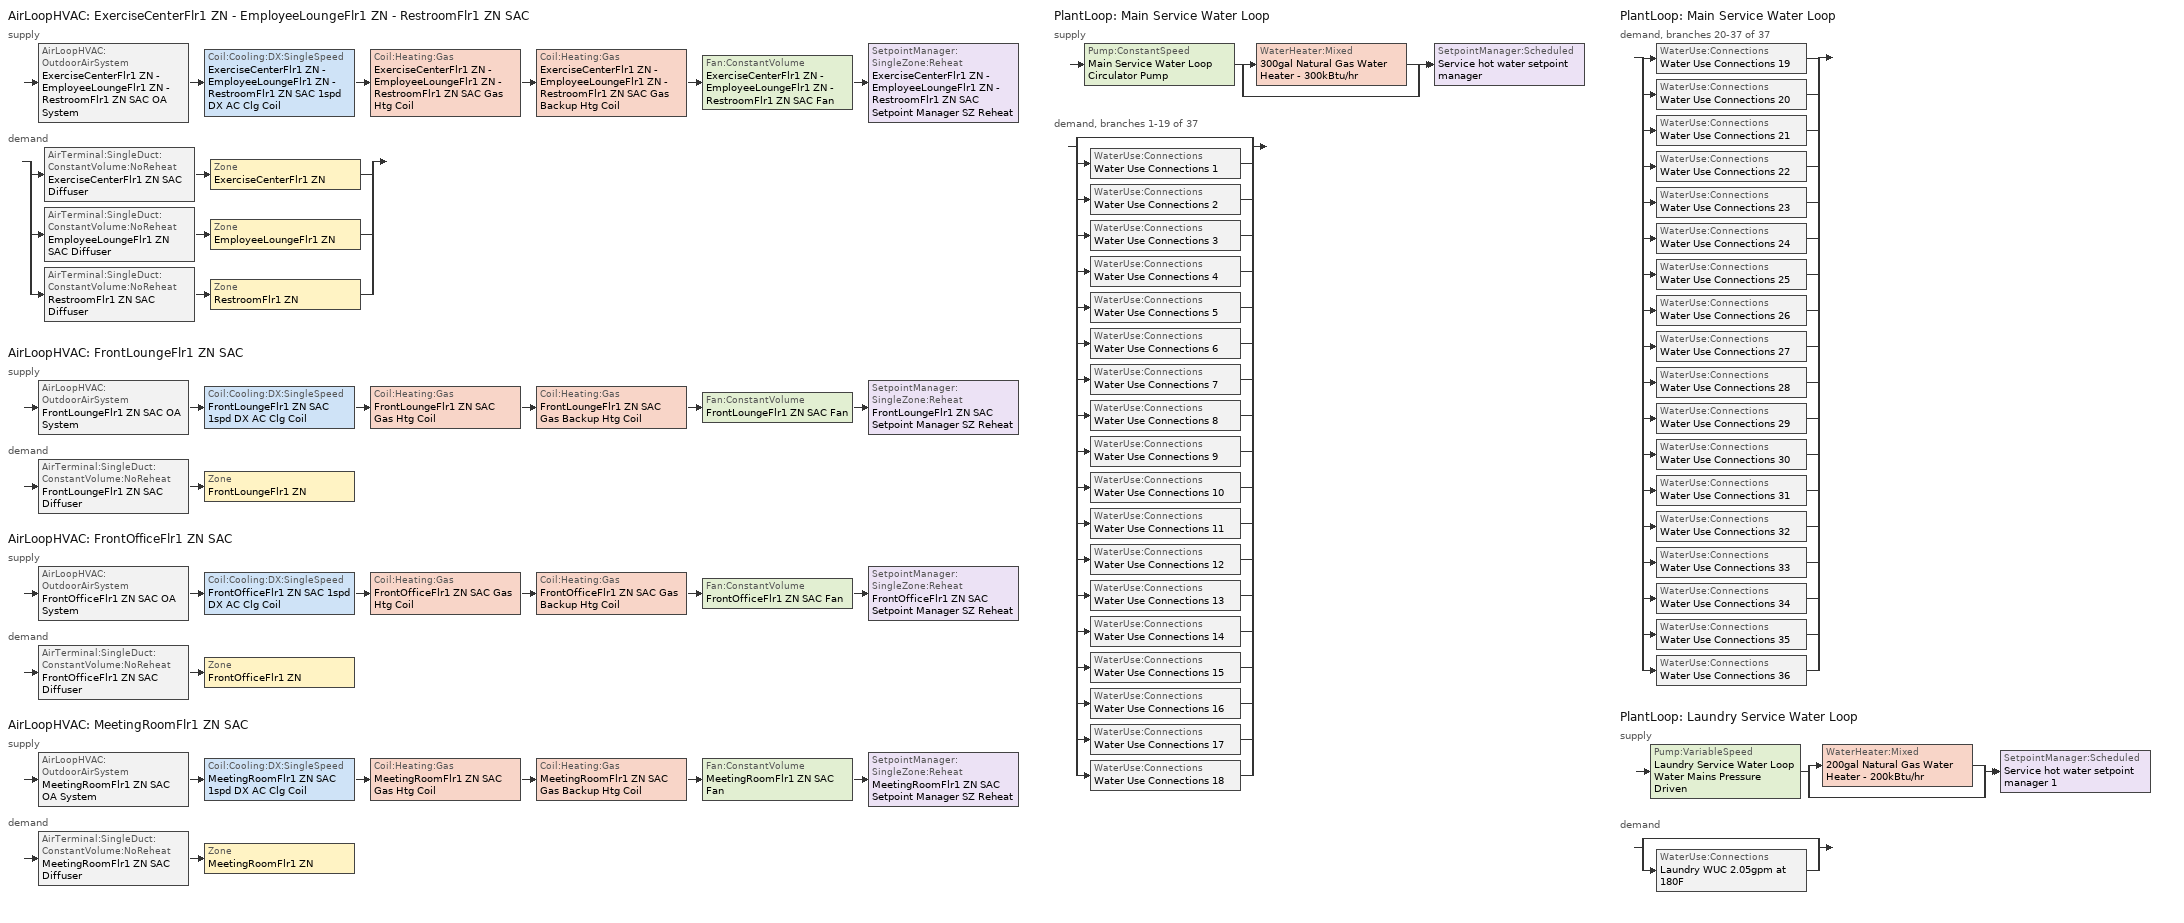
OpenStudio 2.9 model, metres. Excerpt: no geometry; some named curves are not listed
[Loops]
AirLoopHVAC 'ExerciseCenterFlr1 ZN - EmployeeLoungeFlr1 ZN - RestroomFlr1 ZN SAC'
 supply: AirLoopHVAC:OutdoorAirSystem 'ExerciseCenterFlr1 ZN - EmployeeLoungeFlr1 ZN - RestroomFlr1 ZN SAC OA System' > Coil:Cooling:DX:SingleSpeed 'ExerciseCenterFlr1 ZN - EmployeeLoungeFlr1 ZN - RestroomFlr1 ZN SAC 1spd DX AC Clg Coil' > Coil:Heating:Gas 'ExerciseCenterFlr1 ZN - EmployeeLoungeFlr1 ZN - RestroomFlr1 ZN SAC Gas Htg Coil' > Coil:Heating:Gas 'ExerciseCenterFlr1 ZN - EmployeeLoungeFlr1 ZN - RestroomFlr1 ZN SAC Gas Backup Htg Coil' > Fan:ConstantVolume 'ExerciseCenterFlr1 ZN - EmployeeLoungeFlr1 ZN - RestroomFlr1 ZN SAC Fan' > SetpointManager:SingleZone:Reheat 'ExerciseCenterFlr1 ZN - EmployeeLoungeFlr1 ZN - RestroomFlr1 ZN SAC Setpoint Manager SZ Reheat'
 demand: split
  | AirTerminal:SingleDuct:ConstantVolume:NoReheat 'ExerciseCenterFlr1 ZN SAC Diffuser' > Zone 'ExerciseCenterFlr1 ZN'
  | AirTerminal:SingleDuct:ConstantVolume:NoReheat 'EmployeeLoungeFlr1 ZN SAC Diffuser' > Zone 'EmployeeLoungeFlr1 ZN'
  | AirTerminal:SingleDuct:ConstantVolume:NoReheat 'RestroomFlr1 ZN SAC Diffuser' > Zone 'RestroomFlr1 ZN'
AirLoopHVAC 'FrontLoungeFlr1 ZN SAC'
 supply: AirLoopHVAC:OutdoorAirSystem 'FrontLoungeFlr1 ZN SAC OA System' > Coil:Cooling:DX:SingleSpeed 'FrontLoungeFlr1 ZN SAC 1spd DX AC Clg Coil' > Coil:Heating:Gas 'FrontLoungeFlr1 ZN SAC Gas Htg Coil' > Coil:Heating:Gas 'FrontLoungeFlr1 ZN SAC Gas Backup Htg Coil' > Fan:ConstantVolume 'FrontLoungeFlr1 ZN SAC Fan' > SetpointManager:SingleZone:Reheat 'FrontLoungeFlr1 ZN SAC Setpoint Manager SZ Reheat'
 demand: AirTerminal:SingleDuct:ConstantVolume:NoReheat 'FrontLoungeFlr1 ZN SAC Diffuser' > Zone 'FrontLoungeFlr1 ZN'
AirLoopHVAC 'FrontOfficeFlr1 ZN SAC'
 supply: AirLoopHVAC:OutdoorAirSystem 'FrontOfficeFlr1 ZN SAC OA System' > Coil:Cooling:DX:SingleSpeed 'FrontOfficeFlr1 ZN SAC 1spd DX AC Clg Coil' > Coil:Heating:Gas 'FrontOfficeFlr1 ZN SAC Gas Htg Coil' > Coil:Heating:Gas 'FrontOfficeFlr1 ZN SAC Gas Backup Htg Coil' > Fan:ConstantVolume 'FrontOfficeFlr1 ZN SAC Fan' > SetpointManager:SingleZone:Reheat 'FrontOfficeFlr1 ZN SAC Setpoint Manager SZ Reheat'
 demand: AirTerminal:SingleDuct:ConstantVolume:NoReheat 'FrontOfficeFlr1 ZN SAC Diffuser' > Zone 'FrontOfficeFlr1 ZN'
AirLoopHVAC 'MeetingRoomFlr1 ZN SAC'
 supply: AirLoopHVAC:OutdoorAirSystem 'MeetingRoomFlr1 ZN SAC OA System' > Coil:Cooling:DX:SingleSpeed 'MeetingRoomFlr1 ZN SAC 1spd DX AC Clg Coil' > Coil:Heating:Gas 'MeetingRoomFlr1 ZN SAC Gas Htg Coil' > Coil:Heating:Gas 'MeetingRoomFlr1 ZN SAC Gas Backup Htg Coil' > Fan:ConstantVolume 'MeetingRoomFlr1 ZN SAC Fan' > SetpointManager:SingleZone:Reheat 'MeetingRoomFlr1 ZN SAC Setpoint Manager SZ Reheat'
 demand: AirTerminal:SingleDuct:ConstantVolume:NoReheat 'MeetingRoomFlr1 ZN SAC Diffuser' > Zone 'MeetingRoomFlr1 ZN'
PlantLoop 'Main Service Water Loop'
 supply: Pump:ConstantSpeed 'Main Service Water Loop Circulator Pump' > split
  | WaterHeater:Mixed '300gal Natural Gas Water Heater - 300kBtu/hr'
  | bypass
  join > SetpointManager:Scheduled 'Service hot water setpoint manager'
 demand, branches 1-19 of 37: split
  | bypass
  | WaterUse:Connections 'Water Use Connections 1'
  | WaterUse:Connections 'Water Use Connections 2'
  | WaterUse:Connections 'Water Use Connections 3'
  | WaterUse:Connections 'Water Use Connections 4'
  | WaterUse:Connections 'Water Use Connections 5'
  | WaterUse:Connections 'Water Use Connections 6'
  | WaterUse:Connections 'Water Use Connections 7'
  | WaterUse:Connections 'Water Use Connections 8'
  | WaterUse:Connections 'Water Use Connections 9'
  | WaterUse:Connections 'Water Use Connections 10'
  | WaterUse:Connections 'Water Use Connections 11'
  | WaterUse:Connections 'Water Use Connections 12'
  | WaterUse:Connections 'Water Use Connections 13'
  | WaterUse:Connections 'Water Use Connections 14'
  | WaterUse:Connections 'Water Use Connections 15'
  | WaterUse:Connections 'Water Use Connections 16'
  | WaterUse:Connections 'Water Use Connections 17'
  | WaterUse:Connections 'Water Use Connections 18'
PlantLoop 'Main Service Water Loop'
 demand, branches 20-37 of 37: split
  | WaterUse:Connections 'Water Use Connections 19'
  | WaterUse:Connections 'Water Use Connections 20'
  | WaterUse:Connections 'Water Use Connections 21'
  | WaterUse:Connections 'Water Use Connections 22'
  | WaterUse:Connections 'Water Use Connections 23'
  | WaterUse:Connections 'Water Use Connections 24'
  | WaterUse:Connections 'Water Use Connections 25'
  | WaterUse:Connections 'Water Use Connections 26'
  | WaterUse:Connections 'Water Use Connections 27'
  | WaterUse:Connections 'Water Use Connections 28'
  | WaterUse:Connections 'Water Use Connections 29'
  | WaterUse:Connections 'Water Use Connections 30'
  | WaterUse:Connections 'Water Use Connections 31'
  | WaterUse:Connections 'Water Use Connections 32'
  | WaterUse:Connections 'Water Use Connections 33'
  | WaterUse:Connections 'Water Use Connections 34'
  | WaterUse:Connections 'Water Use Connections 35'
  | WaterUse:Connections 'Water Use Connections 36'
PlantLoop 'Laundry Service Water Loop'
 supply: Pump:VariableSpeed 'Laundry Service Water Loop Water Mains Pressure Driven' > split
  | WaterHeater:Mixed '200gal Natural Gas Water Heater - 200kBtu/hr'
  | bypass
  join > SetpointManager:Scheduled 'Service hot water setpoint manager 1'
 demand: split
  | bypass
  | WaterUse:Connections 'Laundry WUC 2.05gpm at 180F'
[Sizing:Zone] Zone Cooling Design Supply Air Temperature Input Method=SupplyAirTemperature; Zone Cooling Design Supply Air Temperature Difference {deltaC}=11.11; Zone Heating Design Supply Air Temperature Input Method=SupplyAirTemperature; Zone Heating Design Supply Air Temperature Difference {deltaC}=11.11; Zone Heating Design Supply Air Humidity Ratio {kg-H2O/kg-air}=0.008; Cooling Design Air Flow Method=DesignDay; Heating Design Air Flow Method=DesignDay; Account for Dedicated Outdoor Air System=No; Dedicated Outdoor Air System Control Strategy=NeutralSupplyAir; Dedicated Outdoor Air Low Setpoint Temperature for Design {C}=autosize; Dedicated Outdoor Air High Setpoint Temperature for Design {C}=autosize
Name | Zone Cooling Design Supply Air Temperature {C} | Zone Heating Design Supply Air Temperature {C} | Zone Cooling Design Supply Air Humidity Ratio {kg-H2O/kg-air}
CorridorFlr1 ZN; CorridorFlr2 ZN; CorridorFlr3 ZN; CorridorFlr4 ZN; GuestRoom101 ZN; GuestRoom102 ZN; GuestRoom103 ZN; GuestRoom104 ZN; GuestRoom105 ZN; GuestRoom201 ZN; GuestRoom202_205 ZN; GuestRoom206_208 ZN; GuestRoom209_212 ZN; GuestRoom213 ZN; GuestRoom214 ZN; GuestRoom215_218 ZN; GuestRoom219 ZN; GuestRoom220_223 ZN; GuestRoom224 ZN; GuestRoom301 ZN; GuestRoom302_305 ZN; GuestRoom306_308 ZN; GuestRoom309_312 ZN; GuestRoom313 ZN; GuestRoom314 ZN; GuestRoom315_318 ZN; GuestRoom319 ZN; GuestRoom320_323 ZN; GuestRoom324 ZN; GuestRoom401 ZN; GuestRoom402_405 ZN; GuestRoom406_408 ZN; GuestRoom409_412 ZN; GuestRoom413 ZN; GuestRoom414 ZN; GuestRoom415_418 ZN; GuestRoom419 ZN; GuestRoom420_423 ZN; GuestRoom424 ZN | 13.8889 | 50 | 0.008
ElevatorCoreFlr1 ZN; ElevatorCoreFlr2 ZN; ElevatorCoreFlr3 ZN; ElevatorCoreFlr4 ZN; FrontStorageFlr1 ZN; FrontStorageFlr2 ZN; FrontStorageFlr3 ZN; FrontStorageFlr4 ZN; LaundryRoomFlr1 ZN; RearStorageFlr1 ZN; RearStorageFlr2 ZN; RearStorageFlr3 ZN; RearStorageFlr4 ZN | 14 | 40 | 0.0085
EmployeeLoungeFlr1 ZN; ExerciseCenterFlr1 ZN; FrontLoungeFlr1 ZN; FrontOfficeFlr1 ZN; MeetingRoomFlr1 ZN; RestroomFlr1 ZN | 12.7778 | 50 | 0.008
FrontStairsFlr1 ZN; FrontStairsFlr2 ZN; FrontStairsFlr3 ZN; FrontStairsFlr4 ZN; MechanicalRoomFlr1 ZN; RearStairsFlr1 ZN; RearStairsFlr2 ZN; RearStairsFlr3 ZN; RearStairsFlr4 ZN | 14 | 50 | 0.0085
[Zone equipment]
CorridorFlr1 ZN: CorridorFlr1 ZN PTAC
CorridorFlr2 ZN: CorridorFlr2 ZN PTAC
CorridorFlr3 ZN: CorridorFlr3 ZN PTAC
CorridorFlr4 ZN: CorridorFlr4 ZN PTAC
EmployeeLoungeFlr1 ZN: EmployeeLoungeFlr1 ZN SAC Diffuser
ExerciseCenterFlr1 ZN: ExerciseCenterFlr1 ZN SAC Diffuser
FrontLoungeFlr1 ZN: FrontLoungeFlr1 ZN SAC Diffuser
FrontOfficeFlr1 ZN: FrontOfficeFlr1 ZN SAC Diffuser
FrontStairsFlr1 ZN: FrontStairsFlr1 ZN Unit Heater
FrontStairsFlr2 ZN: FrontStairsFlr2 ZN Unit Heater
FrontStairsFlr3 ZN: FrontStairsFlr3 ZN Unit Heater
FrontStairsFlr4 ZN: FrontStairsFlr4 ZN Unit Heater
GuestRoom101 ZN: GuestRoom101 ZN PTAC
GuestRoom102 ZN: GuestRoom102 ZN PTAC
GuestRoom103 ZN: GuestRoom103 ZN PTAC
GuestRoom104 ZN: GuestRoom104 ZN PTAC
GuestRoom105 ZN: GuestRoom105 ZN PTAC
GuestRoom201 ZN: GuestRoom201 ZN PTAC
GuestRoom202_205 ZN: GuestRoom202_205 ZN PTAC
GuestRoom206_208 ZN: GuestRoom206_208 ZN PTAC
GuestRoom209_212 ZN: GuestRoom209_212 ZN PTAC
GuestRoom213 ZN: GuestRoom213 ZN PTAC
GuestRoom214 ZN: GuestRoom214 ZN PTAC
GuestRoom215_218 ZN: GuestRoom215_218 ZN PTAC
GuestRoom219 ZN: GuestRoom219 ZN PTAC
GuestRoom220_223 ZN: GuestRoom220_223 ZN PTAC
GuestRoom224 ZN: GuestRoom224 ZN PTAC
GuestRoom301 ZN: GuestRoom301 ZN PTAC
GuestRoom302_305 ZN: GuestRoom302_305 ZN PTAC
GuestRoom306_308 ZN: GuestRoom306_308 ZN PTAC
GuestRoom309_312 ZN: GuestRoom309_312 ZN PTAC
GuestRoom313 ZN: GuestRoom313 ZN PTAC
GuestRoom314 ZN: GuestRoom314 ZN PTAC
GuestRoom315_318 ZN: GuestRoom315_318 ZN PTAC
GuestRoom319 ZN: GuestRoom319 ZN PTAC
GuestRoom320_323 ZN: GuestRoom320_323 ZN PTAC
GuestRoom324 ZN: GuestRoom324 ZN PTAC
GuestRoom401 ZN: GuestRoom401 ZN PTAC
GuestRoom402_405 ZN: GuestRoom402_405 ZN PTAC
GuestRoom406_408 ZN: GuestRoom406_408 ZN PTAC
GuestRoom409_412 ZN: GuestRoom409_412 ZN PTAC
GuestRoom413 ZN: GuestRoom413 ZN PTAC
GuestRoom414 ZN: GuestRoom414 ZN PTAC
GuestRoom415_418 ZN: GuestRoom415_418 ZN PTAC
GuestRoom419 ZN: GuestRoom419 ZN PTAC
GuestRoom420_423 ZN: GuestRoom420_423 ZN PTAC
GuestRoom424 ZN: GuestRoom424 ZN PTAC
MechanicalRoomFlr1 ZN: MechanicalRoomFlr1 ZN Unit Heater
MeetingRoomFlr1 ZN: MeetingRoomFlr1 ZN SAC Diffuser
RearStairsFlr1 ZN: RearStairsFlr1 ZN Unit Heater
RearStairsFlr2 ZN: RearStairsFlr2 ZN Unit Heater
RearStairsFlr3 ZN: RearStairsFlr3 ZN Unit Heater
RearStairsFlr4 ZN: RearStairsFlr4 ZN Unit Heater
RestroomFlr1 ZN: RestroomFlr1 ZN SAC Diffuser
[Fan:ConstantVolume] Maximum Flow Rate {m3/s}=AutoSize; Motor In Airstream Fraction=1
Name | Availability Schedule | Fan Total Efficiency | Pressure Rise {Pa} | Motor Efficiency
GuestRoom101 ZN PTAC Fan; GuestRoom102 ZN PTAC Fan; GuestRoom103 ZN PTAC Fan; GuestRoom104 ZN PTAC Fan; GuestRoom105 ZN PTAC Fan; GuestRoom201 ZN PTAC Fan; GuestRoom202_205 ZN PTAC Fan; GuestRoom206_208 ZN PTAC Fan; GuestRoom209_212 ZN PTAC Fan; GuestRoom213 ZN PTAC Fan; GuestRoom214 ZN PTAC Fan; GuestRoom215_218 ZN PTAC Fan; GuestRoom219 ZN PTAC Fan; GuestRoom220_223 ZN PTAC Fan; GuestRoom224 ZN PTAC Fan; GuestRoom301 ZN PTAC Fan; GuestRoom302_305 ZN PTAC Fan; GuestRoom306_308 ZN PTAC Fan; GuestRoom309_312 ZN PTAC Fan; GuestRoom313 ZN PTAC Fan; GuestRoom314 ZN PTAC Fan; GuestRoom315_318 ZN PTAC Fan; GuestRoom319 ZN PTAC Fan; GuestRoom320_323 ZN PTAC Fan; GuestRoom324 ZN PTAC Fan; GuestRoom401 ZN PTAC Fan; GuestRoom402_405 ZN PTAC Fan; GuestRoom406_408 ZN PTAC Fan; GuestRoom409_412 ZN PTAC Fan; GuestRoom413 ZN PTAC Fan; GuestRoom414 ZN PTAC Fan; GuestRoom415_418 ZN PTAC Fan; GuestRoom419 ZN PTAC Fan; GuestRoom420_423 ZN PTAC Fan; GuestRoom424 ZN PTAC Fan; CorridorFlr1 ZN PTAC Fan; CorridorFlr2 ZN PTAC Fan; CorridorFlr3 ZN PTAC Fan; CorridorFlr4 ZN PTAC Fan | Always On Discrete | 0.52 | 331.288 | 0.8
ExerciseCenterFlr1 ZN - EmployeeLoungeFlr1 ZN - RestroomFlr1 ZN SAC Fan; FrontLoungeFlr1 ZN SAC Fan; FrontOfficeFlr1 ZN SAC Fan; MeetingRoomFlr1 ZN SAC Fan | Always On Discrete | 0.56 | 622.722 | 0.86
MechanicalRoomFlr1 ZN UnitHeater Fan; FrontStairsFlr1 ZN UnitHeater Fan; FrontStairsFlr2 ZN UnitHeater Fan; FrontStairsFlr3 ZN UnitHeater Fan; FrontStairsFlr4 ZN UnitHeater Fan; RearStairsFlr1 ZN UnitHeater Fan; RearStairsFlr2 ZN UnitHeater Fan; RearStairsFlr3 ZN UnitHeater Fan; RearStairsFlr4 ZN UnitHeater Fan | Always On | 0.53625 | 49.8178 | 0.825
[Coil:Heating:Electric] Efficiency=1
Name | Availability Schedule
GuestRoom101 ZN PTAC Electric Htg Coil; GuestRoom102 ZN PTAC Electric Htg Coil; GuestRoom103 ZN PTAC Electric Htg Coil; GuestRoom104 ZN PTAC Electric Htg Coil; GuestRoom105 ZN PTAC Electric Htg Coil; GuestRoom201 ZN PTAC Electric Htg Coil; GuestRoom202_205 ZN PTAC Electric Htg Coil; GuestRoom206_208 ZN PTAC Electric Htg Coil; GuestRoom209_212 ZN PTAC Electric Htg Coil; GuestRoom213 ZN PTAC Electric Htg Coil; GuestRoom214 ZN PTAC Electric Htg Coil; GuestRoom215_218 ZN PTAC Electric Htg Coil; GuestRoom219 ZN PTAC Electric Htg Coil; GuestRoom220_223 ZN PTAC Electric Htg Coil; GuestRoom224 ZN PTAC Electric Htg Coil; GuestRoom301 ZN PTAC Electric Htg Coil; GuestRoom302_305 ZN PTAC Electric Htg Coil; GuestRoom306_308 ZN PTAC Electric Htg Coil; GuestRoom309_312 ZN PTAC Electric Htg Coil; GuestRoom313 ZN PTAC Electric Htg Coil; GuestRoom314 ZN PTAC Electric Htg Coil; GuestRoom315_318 ZN PTAC Electric Htg Coil; GuestRoom319 ZN PTAC Electric Htg Coil; GuestRoom320_323 ZN PTAC Electric Htg Coil; GuestRoom324 ZN PTAC Electric Htg Coil; GuestRoom401 ZN PTAC Electric Htg Coil; GuestRoom402_405 ZN PTAC Electric Htg Coil; GuestRoom406_408 ZN PTAC Electric Htg Coil; GuestRoom409_412 ZN PTAC Electric Htg Coil; GuestRoom413 ZN PTAC Electric Htg Coil; GuestRoom414 ZN PTAC Electric Htg Coil; GuestRoom415_418 ZN PTAC Electric Htg Coil; GuestRoom419 ZN PTAC Electric Htg Coil; GuestRoom420_423 ZN PTAC Electric Htg Coil; GuestRoom424 ZN PTAC Electric Htg Coil; CorridorFlr1 ZN PTAC Electric Htg Coil; CorridorFlr2 ZN PTAC Electric Htg Coil; CorridorFlr3 ZN PTAC Electric Htg Coil; CorridorFlr4 ZN PTAC Electric Htg Coil | Always On Discrete
MechanicalRoomFlr1 ZN UnitHeater Electric Htg Coil; FrontStairsFlr1 ZN UnitHeater Electric Htg Coil; FrontStairsFlr2 ZN UnitHeater Electric Htg Coil; FrontStairsFlr3 ZN UnitHeater Electric Htg Coil; FrontStairsFlr4 ZN UnitHeater Electric Htg Coil; RearStairsFlr1 ZN UnitHeater Electric Htg Coil; RearStairsFlr2 ZN UnitHeater Electric Htg Coil; RearStairsFlr3 ZN UnitHeater Electric Htg Coil; RearStairsFlr4 ZN UnitHeater Electric Htg Coil | Always On
[Coil:Cooling:DX:SingleSpeed] Availability Schedule=Always On Discrete; Rated Total Cooling Capacity {W}=autosize; Rated Sensible Heat Ratio=autosize; Rated COP {W/W}=3; Rated Air Flow Rate {m3/s}=autosize; Rated Evaporator Fan Power Per Volume Flow Rate {W/(m3/s)}=773.3; Condenser Type=AirCooled; Evaporative Condenser Effectiveness=0; Evaporative Condenser Air Flow Rate {m3/s}=Autosize; Evaporative Condenser Pump Rated Power Consumption {W}=Autosize; Crankcase Heater Capacity {W}=0; Maximum Outdoor Dry-Bulb Temperature for Crankcase Heater Operation {C}=0; Basin Heater Capacity {W/K}=0; Basin Heater Setpoint Temperature {C}=10
Name | Total Cooling Capacity Function of Temperature Curve | Total Cooling Capacity Function of Flow Fraction Curve | Energy Input Ratio Function of Temperature Curve | Energy Input Ratio Function of Flow Fraction Curve | Part Load Fraction Correlation Curve
GuestRoom101 ZN PTAC 1spd DX AC Clg Coil | Curve Biquadratic 3 | Curve Quadratic 4 | Curve Biquadratic 4 | Curve Quadratic 5 | Curve Quadratic 6
GuestRoom102 ZN PTAC 1spd DX AC Clg Coil | Curve Biquadratic 7 | Curve Quadratic 10 | Curve Biquadratic 8 | Curve Quadratic 11 | Curve Quadratic 12
GuestRoom103 ZN PTAC 1spd DX AC Clg Coil | Curve Biquadratic 11 | Curve Quadratic 16 | Curve Biquadratic 12 | Curve Quadratic 17 | Curve Quadratic 18
GuestRoom104 ZN PTAC 1spd DX AC Clg Coil | Curve Biquadratic 15 | Curve Quadratic 22 | Curve Biquadratic 16 | Curve Quadratic 23 | Curve Quadratic 24
GuestRoom105 ZN PTAC 1spd DX AC Clg Coil | Curve Biquadratic 19 | Curve Quadratic 28 | Curve Biquadratic 20 | Curve Quadratic 29 | Curve Quadratic 30
GuestRoom201 ZN PTAC 1spd DX AC Clg Coil | Curve Biquadratic 23 | Curve Quadratic 34 | Curve Biquadratic 24 | Curve Quadratic 35 | Curve Quadratic 36
GuestRoom202_205 ZN PTAC 1spd DX AC Clg Coil | Curve Biquadratic 27 | Curve Quadratic 40 | Curve Biquadratic 28 | Curve Quadratic 41 | Curve Quadratic 42
GuestRoom206_208 ZN PTAC 1spd DX AC Clg Coil | Curve Biquadratic 31 | Curve Quadratic 46 | Curve Biquadratic 32 | Curve Quadratic 47 | Curve Quadratic 48
GuestRoom209_212 ZN PTAC 1spd DX AC Clg Coil | Curve Biquadratic 35 | Curve Quadratic 52 | Curve Biquadratic 36 | Curve Quadratic 53 | Curve Quadratic 54
GuestRoom213 ZN PTAC 1spd DX AC Clg Coil | Curve Biquadratic 39 | Curve Quadratic 58 | Curve Biquadratic 40 | Curve Quadratic 59 | Curve Quadratic 60
GuestRoom214 ZN PTAC 1spd DX AC Clg Coil | Curve Biquadratic 43 | Curve Quadratic 64 | Curve Biquadratic 44 | Curve Quadratic 65 | Curve Quadratic 66
GuestRoom215_218 ZN PTAC 1spd DX AC Clg Coil | Curve Biquadratic 47 | Curve Quadratic 70 | Curve Biquadratic 48 | Curve Quadratic 71 | Curve Quadratic 72
GuestRoom219 ZN PTAC 1spd DX AC Clg Coil | Curve Biquadratic 51 | Curve Quadratic 76 | Curve Biquadratic 52 | Curve Quadratic 77 | Curve Quadratic 78
GuestRoom220_223 ZN PTAC 1spd DX AC Clg Coil | Curve Biquadratic 55 | Curve Quadratic 82 | Curve Biquadratic 56 | Curve Quadratic 83 | Curve Quadratic 84
GuestRoom224 ZN PTAC 1spd DX AC Clg Coil | Curve Biquadratic 59 | Curve Quadratic 88 | Curve Biquadratic 60 | Curve Quadratic 89 | Curve Quadratic 90
GuestRoom301 ZN PTAC 1spd DX AC Clg Coil | Curve Biquadratic 63 | Curve Quadratic 94 | Curve Biquadratic 64 | Curve Quadratic 95 | Curve Quadratic 96
GuestRoom302_305 ZN PTAC 1spd DX AC Clg Coil | Curve Biquadratic 67 | Curve Quadratic 100 | Curve Biquadratic 68 | Curve Quadratic 101 | Curve Quadratic 102
GuestRoom306_308 ZN PTAC 1spd DX AC Clg Coil | Curve Biquadratic 71 | Curve Quadratic 106 | Curve Biquadratic 72 | Curve Quadratic 107 | Curve Quadratic 108
GuestRoom309_312 ZN PTAC 1spd DX AC Clg Coil | Curve Biquadratic 75 | Curve Quadratic 112 | Curve Biquadratic 76 | Curve Quadratic 113 | Curve Quadratic 114
GuestRoom313 ZN PTAC 1spd DX AC Clg Coil | Curve Biquadratic 79 | Curve Quadratic 118 | Curve Biquadratic 80 | Curve Quadratic 119 | Curve Quadratic 120
GuestRoom314 ZN PTAC 1spd DX AC Clg Coil | Curve Biquadratic 83 | Curve Quadratic 124 | Curve Biquadratic 84 | Curve Quadratic 125 | Curve Quadratic 126
ExerciseCenterFlr1 ZN - EmployeeLoungeFlr1 ZN - RestroomFlr1 ZN SAC 1spd DX AC Clg Coil | Curve Biquadratic 159 | Curve Quadratic 238 | Curve Biquadratic 160 | Curve Quadratic 239 | Curve Quadratic 240
FrontLoungeFlr1 ZN SAC 1spd DX AC Clg Coil | Curve Biquadratic 163 | Curve Quadratic 244 | Curve Biquadratic 164 | Curve Quadratic 245 | Curve Quadratic 246
FrontOfficeFlr1 ZN SAC 1spd DX AC Clg Coil | Curve Biquadratic 167 | Curve Quadratic 250 | Curve Biquadratic 168 | Curve Quadratic 251 | Curve Quadratic 252
MeetingRoomFlr1 ZN SAC 1spd DX AC Clg Coil | Curve Biquadratic 171 | Curve Quadratic 256 | Curve Biquadratic 172 | Curve Quadratic 257 | Curve Quadratic 258
[AirLoopHVAC] Design Supply Air Flow Rate {m3/s}=AutoSize
Name | Availability Schedule
ExerciseCenterFlr1 ZN - EmployeeLoungeFlr1 ZN - RestroomFlr1 ZN SAC; FrontLoungeFlr1 ZN SAC; FrontOfficeFlr1 ZN SAC | SmallHotel Split-AC Operation
MeetingRoomFlr1 ZN SAC | HotelSmall Off During Unoccupied Period
[Sizing:System] Type of Load to Size On=Sensible; Design Outdoor Air Flow Rate {m3/s}=Autosize; Central Heating Maximum System Air Flow Ratio=1; Preheat Design Temperature {C}=7.22222; Preheat Design Humidity Ratio {kg-H2O/kg-Air}=0.008; Precool Design Temperature {C}=12.7778; Precool Design Humidity Ratio {kg-H2O/kg-Air}=0.008; Central Cooling Design Supply Air Temperature {C}=12.7778; Central Heating Design Supply Air Temperature {C}=50; Sizing Option=NonCoincident; 100% Outdoor Air in Cooling=No; 100% Outdoor Air in Heating=No; Central Cooling Design Supply Air Humidity Ratio {kg-H2O/kg-Air}=0.0085; Central Heating Design Supply Air Humidity Ratio {kg-H2O/kg-Air}=0.008; Cooling Design Air Flow Method=DesignDay; Cooling Design Air Flow Rate {m3/s}=0; Heating Design Air Flow Method=DesignDay; Heating Design Air Flow Rate {m3/s}=0; System Outdoor Air Method=ZoneSum; Zone Maximum Outdoor Air Fraction=1; Cooling Supply Air Flow Rate Per Floor Area {m3/s-m2}=0.00996765; Cooling Fraction of Autosized Cooling Supply Air Flow Rate=1; Cooling Supply Air Flow Rate Per Unit Cooling Capacity {m3/s-W}=3.94755e-05; Heating Supply Air Flow Rate Per Floor Area {m3/s-m2}=0.00996765; Heating Fraction of Autosized Heating Supply Air Flow Rate=1; Heating Fraction of Autosized Cooling Supply Air Flow Rate=1; Heating Supply Air Flow Rate Per Unit Heating Capacity {m3/s-W}=3.15882e-05; Cooling Design Capacity Method=CoolingDesignCapacity; Cooling Design Capacity {W}=autosize; Cooling Design Capacity Per Floor Area {W/m2}=234.7; Fraction of Autosized Cooling Design Capacity=1; Heating Design Capacity Method=HeatingDesignCapacity; Heating Design Capacity {W}=autosize; Heating Design Capacity Per Floor Area {W/m2}=157; Fraction of Autosized Heating Design Capacity=1; Central Cooling Capacity Control Method=OnOff
ExerciseCenterFlr1 ZN - EmployeeLoungeFlr1 ZN - RestroomFlr1 ZN SAC; FrontLoungeFlr1 ZN SAC; FrontOfficeFlr1 ZN SAC; MeetingRoomFlr1 ZN SAC
[SetpointManager:SingleZone:Reheat] Minimum Supply Air Temperature {C}=12.7778; Maximum Supply Air Temperature {C}=50
Name | Control Zone
ExerciseCenterFlr1 ZN - EmployeeLoungeFlr1 ZN - RestroomFlr1 ZN SAC Setpoint Manager SZ Reheat | ExerciseCenterFlr1 ZN
FrontLoungeFlr1 ZN SAC Setpoint Manager SZ Reheat | FrontLoungeFlr1 ZN
FrontOfficeFlr1 ZN SAC Setpoint Manager SZ Reheat | FrontOfficeFlr1 ZN
MeetingRoomFlr1 ZN SAC Setpoint Manager SZ Reheat | MeetingRoomFlr1 ZN
[Coil:Heating:Gas] Availability Schedule=Always On Discrete; Gas Burner Efficiency=0.8; Nominal Capacity {W}=AutoSize; Parasitic Electric Load {W}=0; Parasitic Gas Load {W}=0
Name | Part Load Fraction Correlation Curve
ExerciseCenterFlr1 ZN - EmployeeLoungeFlr1 ZN - RestroomFlr1 ZN SAC Gas Backup Htg Coil; FrontLoungeFlr1 ZN SAC Gas Backup Htg Coil; FrontOfficeFlr1 ZN SAC Gas Backup Htg Coil; MeetingRoomFlr1 ZN SAC Gas Backup Htg Coil
ExerciseCenterFlr1 ZN - EmployeeLoungeFlr1 ZN - RestroomFlr1 ZN SAC Gas Htg Coil | Curve Cubic 1
FrontLoungeFlr1 ZN SAC Gas Htg Coil | Curve Cubic 2
FrontOfficeFlr1 ZN SAC Gas Htg Coil | Curve Cubic 3
MeetingRoomFlr1 ZN SAC Gas Htg Coil | Curve Cubic 4
[Controller:OutdoorAir] Minimum Outdoor Air Flow Rate {m3/s}=autosize; Maximum Outdoor Air Flow Rate {m3/s}=Autosize; Economizer Control Type=NoEconomizer; Economizer Control Action Type=ModulateFlow; Economizer Maximum Limit Dry-Bulb Temperature {C}=28; Economizer Maximum Limit Enthalpy {J/kg}=64000; Lockout Type=NoLockout; Minimum Limit Type=FixedMinimum; Minimum Outdoor Air Schedule=SmallHotel Split-AC OA Damper; High Humidity Control=No; Heat Recovery Bypass Control Type=BypassWhenWithinEconomizerLimits
Name | Maximum Fraction of Outdoor Air Schedule | Controller Mechanical Ventilation
ExerciseCenterFlr1 ZN - EmployeeLoungeFlr1 ZN - RestroomFlr1 ZN SAC OA System Controller | HotelSmall SAC_Econ_MaxOAFrac_Sch | Controller Mechanical Ventilation 1
FrontLoungeFlr1 ZN SAC OA System Controller |  | Controller Mechanical Ventilation 2
FrontOfficeFlr1 ZN SAC OA System Controller |  | Controller Mechanical Ventilation 3
MeetingRoomFlr1 ZN SAC OA System Controller |  | Controller Mechanical Ventilation 4
[Controller:MechanicalVentilation] Availability Schedule=Always On Discrete; System Outdoor Air Method=ZoneSum
Controller Mechanical Ventilation 1; Controller Mechanical Ventilation 2; Controller Mechanical Ventilation 3; Controller Mechanical Ventilation 4
[AirLoopHVAC:OutdoorAirSystem]
Name | Controller
ExerciseCenterFlr1 ZN - EmployeeLoungeFlr1 ZN - RestroomFlr1 ZN SAC OA System | ExerciseCenterFlr1 ZN - EmployeeLoungeFlr1 ZN - RestroomFlr1 ZN SAC OA System Controller
FrontLoungeFlr1 ZN SAC OA System | FrontLoungeFlr1 ZN SAC OA System Controller
FrontOfficeFlr1 ZN SAC OA System | FrontOfficeFlr1 ZN SAC OA System Controller
MeetingRoomFlr1 ZN SAC OA System | MeetingRoomFlr1 ZN SAC OA System Controller
[AirTerminal:SingleDuct:ConstantVolume:NoReheat] Availability Schedule=Always On Discrete; Maximum Air Flow Rate {m3/s}=AutoSize
ExerciseCenterFlr1 ZN SAC Diffuser; EmployeeLoungeFlr1 ZN SAC Diffuser; RestroomFlr1 ZN SAC Diffuser; FrontLoungeFlr1 ZN SAC Diffuser; FrontOfficeFlr1 ZN SAC Diffuser; MeetingRoomFlr1 ZN SAC Diffuser
[ZoneHVAC:UnitHeater]
MechanicalRoomFlr1 ZN Unit Heater: Availability Schedule=Always On; Supply Air Fan=MechanicalRoomFlr1 ZN UnitHeater Fan; Maximum Supply Air Flow Rate {m3/s}=autosize; Fan Control Type=Continuous; Heating Coil=MechanicalRoomFlr1 ZN UnitHeater Electric Htg Coil; Minimum Hot Water Flow Rate {m3/s}=0; Heating Convergence Tolerance=0.001
[PlantLoop] Glycol Concentration=0; Maximum Loop Temperature {C}=60; Minimum Loop Temperature {C}=10; Plant Loop Volume {m3}=Autocalculate; Load Distribution Scheme=Optimal
Main Service Water Loop; Laundry Service Water Loop
[Sizing:Plant] Loop Type=Heating; Loop Design Temperature Difference {deltaC}=5; Sizing Option=NonCoincident; Zone Timesteps in Averaging Window=1; Coincident Sizing Factor Mode=None
Name | Design Loop Exit Temperature {C}
Main Service Water Loop | 60
Laundry Service Water Loop | 82.2222
[SetpointManager:Scheduled] Control Variable=Temperature
Name | Schedule
Service hot water setpoint manager | Service Water Loop Temp - 140F
Service hot water setpoint manager 1 | Service Water Loop Temp - 180F
[Pump:ConstantSpeed]
Main Service Water Loop Circulator Pump: Rated Flow Rate {m3/s}=autosize; Rated Pump Head {Pa}=29891; Rated Power Consumption {W}=autosize; Motor Efficiency=0.85; Fraction of Motor Inefficiencies to Fluid Stream=0; Pump Control Type=Intermittent; Design Power Sizing Method=PowerPerFlowPerPressure; Design Electric Power per Unit Flow Rate {W/(m3/s)}=348701.1; Design Shaft Power per Unit Flow Rate per Unit Head {W-s/m3-Pa}=1.28205
[WaterHeater:Mixed] Deadband Temperature Difference {deltaC}=2; Heater Control Type=Cycle; Heater Fuel Type=NaturalGas; Heater Thermal Efficiency=0.78; Off Cycle Parasitic Fuel Type=NaturalGas; Off Cycle Parasitic Heat Fraction to Tank=0.8; On Cycle Parasitic Fuel Type=NaturalGas; Off Cycle Loss Coefficient to Ambient Temperature {W/K}=6; On Cycle Loss Coefficient to Ambient Temperature {W/K}=6; Use Side Effectiveness=1; Source Side Effectiveness=1; Use Side Design Flow Rate {m3/s}=autosize; Source Side Design Flow Rate {m3/s}=autosize; Indirect Water Heating Recovery Time {hr}=1.5; Source Side Flow Control Mode=IndirectHeatPrimarySetpoint
Name | Tank Volume {m3} | Setpoint Temperature Schedule | Maximum Temperature Limit {C} | Heater Maximum Capacity {W} | Off Cycle Parasitic Fuel Consumption Rate {W} | On Cycle Parasitic Fuel Consumption Rate {W} | Ambient Temperature Indicator | Ambient Temperature Thermal Zone | Ambient Temperature Schedule
300gal Natural Gas Water Heater - 300kBtu/hr | 1.13562 | Service Water Loop Temp - 140F | 60 | 87921.3 | 8296.73 | 8296.73 | ThermalZone | MechanicalRoomFlr1 ZN
200gal Natural Gas Water Heater - 200kBtu/hr | 0.757082 | Service Water Loop Temp - 180F | 82.2222 | 58614.2 | 0 | 0 | Schedule |  | Water Heater Ambient Temp Schedule - 71.6f
[WaterUse:Connections]
Name | Water Use Equipment Name 1
Water Use Connections 1 | GuestRoom103 Service Water Use 0.04gpm
Water Use Connections 2 | GuestRoom104 Service Water Use 0.04gpm
Water Use Connections 3 | GuestRoom105 Service Water Use 0.04gpm
Water Use Connections 4 | GuestRoom202_205 Service Water Use 0.15gpm
Water Use Connections 5 | GuestRoom206_208 Service Water Use 0.12gpm
Water Use Connections 6 | GuestRoom209_212 Service Water Use 0.15gpm
Water Use Connections 7 | GuestRoom213 Service Water Use 0.04gpm
Water Use Connections 8 | GuestRoom214 Service Water Use 0.04gpm
Water Use Connections 9 | GuestRoom219 Service Water Use 0.04gpm
Water Use Connections 10 | GuestRoom220_223 Service Water Use 0.15gpm
Water Use Connections 11 | GuestRoom224 Service Water Use 0.04gpm
Water Use Connections 12 | GuestRoom309_312 Service Water Use 0.15gpm
Water Use Connections 13 | GuestRoom314 Service Water Use 0.04gpm
Water Use Connections 14 | GuestRoom315_318 Service Water Use 0.15gpm
Water Use Connections 15 | GuestRoom320_323 Service Water Use 0.15gpm
Water Use Connections 16 | GuestRoom101 Service Water Use 0.04gpm
Water Use Connections 17 | GuestRoom102 Service Water Use 0.04gpm
Water Use Connections 18 | GuestRoom201 Service Water Use 0.04gpm
Water Use Connections 19 | GuestRoom215_218 Service Water Use 0.15gpm
Water Use Connections 20 | GuestRoom301 Service Water Use 0.04gpm
Water Use Connections 21 | GuestRoom302_305 Service Water Use 0.15gpm
Water Use Connections 22 | GuestRoom306_308 Service Water Use 0.12gpm
Water Use Connections 23 | GuestRoom313 Service Water Use 0.04gpm
Water Use Connections 24 | GuestRoom319 Service Water Use 0.04gpm
Water Use Connections 25 | GuestRoom324 Service Water Use 0.04gpm
Water Use Connections 26 | GuestRoom401 Service Water Use 0.04gpm
Water Use Connections 27 | GuestRoom409_412 Service Water Use 0.15gpm
Water Use Connections 28 | GuestRoom415_418 Service Water Use 0.15gpm
Water Use Connections 29 | GuestRoom419 Service Water Use 0.04gpm
Water Use Connections 30 | GuestRoom420_423 Service Water Use 0.15gpm
Water Use Connections 31 | GuestRoom424 Service Water Use 0.04gpm
Water Use Connections 32 | GuestRoom402_405 Service Water Use 0.15gpm
Water Use Connections 33 | GuestRoom406_408 Service Water Use 0.12gpm
Water Use Connections 34 | GuestRoom413 Service Water Use 0.04gpm
Water Use Connections 35 | GuestRoom414 Service Water Use 0.04gpm
Water Use Connections 36 | LaundryRoomFlr1 Service Water Use 1.12gpm
Laundry WUC 2.05gpm at 180F | Laundry Service Water Use 2.05gpm at 180F
[WaterUse:Equipment:Definition] Sensible Fraction Schedule=Fraction Sensible - 0.2; Latent Fraction Schedule=Fraction Latent - 0.05
Name | Peak Flow Rate {m3/s} | Target Temperature Schedule
GuestRoom103 Service Water Use Def 0.04gpm | 2.3345e-06 | Mixed Water At Faucet Temp - 140F
GuestRoom104 Service Water Use Def 0.04gpm | 2.33434e-06 | Mixed Water At Faucet Temp - 140F 1
GuestRoom105 Service Water Use Def 0.04gpm | 2.33434e-06 | Mixed Water At Faucet Temp - 140F 2
GuestRoom202_205 Service Water Use Def 0.15gpm | 9.33801e-06 | Mixed Water At Faucet Temp - 140F 3
GuestRoom206_208 Service Water Use Def 0.12gpm | 7.54224e-06 | Mixed Water At Faucet Temp - 140F 4
GuestRoom209_212 Service Water Use Def 0.15gpm | 9.33801e-06 | Mixed Water At Faucet Temp - 140F 5
GuestRoom213 Service Water Use Def 0.04gpm | 2.3345e-06 | Mixed Water At Faucet Temp - 140F 6
GuestRoom214 Service Water Use Def 0.04gpm | 2.33434e-06 | Mixed Water At Faucet Temp - 140F 7
GuestRoom219 Service Water Use Def 0.04gpm | 2.33434e-06 | Mixed Water At Faucet Temp - 140F 8
GuestRoom220_223 Service Water Use Def 0.15gpm | 9.33735e-06 | Mixed Water At Faucet Temp - 140F 9
GuestRoom224 Service Water Use Def 0.04gpm | 2.33434e-06 | Mixed Water At Faucet Temp - 140F 10
GuestRoom309_312 Service Water Use Def 0.15gpm | 9.33801e-06 | Mixed Water At Faucet Temp - 140F 11
GuestRoom314 Service Water Use Def 0.04gpm | 2.33434e-06 | Mixed Water At Faucet Temp - 140F 12
GuestRoom315_318 Service Water Use Def 0.15gpm | 9.33735e-06 | Mixed Water At Faucet Temp - 140F 13
GuestRoom320_323 Service Water Use Def 0.15gpm | 9.33735e-06 | Mixed Water At Faucet Temp - 140F 14
GuestRoom101 Service Water Use Def 0.04gpm | 2.3345e-06 | Mixed Water At Faucet Temp - 140F 15
GuestRoom102 Service Water Use Def 0.04gpm | 2.3345e-06 | Mixed Water At Faucet Temp - 140F 16
GuestRoom201 Service Water Use Def 0.04gpm | 2.3345e-06 | Mixed Water At Faucet Temp - 140F 17
GuestRoom215_218 Service Water Use Def 0.15gpm | 9.33735e-06 | Mixed Water At Faucet Temp - 140F 18
GuestRoom301 Service Water Use Def 0.04gpm | 2.3345e-06 | Mixed Water At Faucet Temp - 140F 19
GuestRoom302_305 Service Water Use Def 0.15gpm | 9.33801e-06 | Mixed Water At Faucet Temp - 140F 20
GuestRoom306_308 Service Water Use Def 0.12gpm | 7.54224e-06 | Mixed Water At Faucet Temp - 140F 21
GuestRoom313 Service Water Use Def 0.04gpm | 2.3345e-06 | Mixed Water At Faucet Temp - 140F 22
GuestRoom319 Service Water Use Def 0.04gpm | 2.33434e-06 | Mixed Water At Faucet Temp - 140F 23
GuestRoom324 Service Water Use Def 0.04gpm | 2.33434e-06 | Mixed Water At Faucet Temp - 140F 24
GuestRoom401 Service Water Use Def 0.04gpm | 2.3345e-06 | Mixed Water At Faucet Temp - 140F 25
GuestRoom409_412 Service Water Use Def 0.15gpm | 9.33801e-06 | Mixed Water At Faucet Temp - 140F 26
GuestRoom415_418 Service Water Use Def 0.15gpm | 9.33735e-06 | Mixed Water At Faucet Temp - 140F 27
GuestRoom419 Service Water Use Def 0.04gpm | 2.33434e-06 | Mixed Water At Faucet Temp - 140F 28
GuestRoom420_423 Service Water Use Def 0.15gpm | 9.33735e-06 | Mixed Water At Faucet Temp - 140F 29
GuestRoom424 Service Water Use Def 0.04gpm | 2.33434e-06 | Mixed Water At Faucet Temp - 140F 30
GuestRoom402_405 Service Water Use Def 0.15gpm | 9.33801e-06 | Mixed Water At Faucet Temp - 140F 31
GuestRoom406_408 Service Water Use Def 0.12gpm | 7.54224e-06 | Mixed Water At Faucet Temp - 140F 32
GuestRoom413 Service Water Use Def 0.04gpm | 2.3345e-06 | Mixed Water At Faucet Temp - 140F 33
GuestRoom414 Service Water Use Def 0.04gpm | 2.33434e-06 | Mixed Water At Faucet Temp - 140F 34
LaundryRoomFlr1 Service Water Use Def 1.12gpm | 7.09765e-05 | Mixed Water At Faucet Temp - 180F
Laundry Service Water Use Def 2.05gpm | 0.000129335 | Mixed Water At Faucet Temp - 180F 1
[WaterUse:Equipment]
Name | Water Use Equipment Definition | Flow Rate Fraction Schedule
GuestRoom103 Service Water Use 0.04gpm | GuestRoom103 Service Water Use Def 0.04gpm | HotelSmall GuestRoom_SHW_Sch
GuestRoom104 Service Water Use 0.04gpm | GuestRoom104 Service Water Use Def 0.04gpm | HotelSmall GuestRoom_SHW_Sch
GuestRoom105 Service Water Use 0.04gpm | GuestRoom105 Service Water Use Def 0.04gpm | HotelSmall GuestRoom_SHW_Sch
GuestRoom202_205 Service Water Use 0.15gpm | GuestRoom202_205 Service Water Use Def 0.15gpm | HotelSmall GuestRoom_SHW_Sch
GuestRoom206_208 Service Water Use 0.12gpm | GuestRoom206_208 Service Water Use Def 0.12gpm | HotelSmall GuestRoom_SHW_Sch
GuestRoom209_212 Service Water Use 0.15gpm | GuestRoom209_212 Service Water Use Def 0.15gpm | HotelSmall GuestRoom_SHW_Sch
GuestRoom213 Service Water Use 0.04gpm | GuestRoom213 Service Water Use Def 0.04gpm | HotelSmall GuestRoom_SHW_Sch
GuestRoom214 Service Water Use 0.04gpm | GuestRoom214 Service Water Use Def 0.04gpm | HotelSmall GuestRoom_SHW_Sch
GuestRoom219 Service Water Use 0.04gpm | GuestRoom219 Service Water Use Def 0.04gpm | HotelSmall GuestRoom_SHW_Sch
GuestRoom220_223 Service Water Use 0.15gpm | GuestRoom220_223 Service Water Use Def 0.15gpm | HotelSmall GuestRoom_SHW_Sch
GuestRoom224 Service Water Use 0.04gpm | GuestRoom224 Service Water Use Def 0.04gpm | HotelSmall GuestRoom_SHW_Sch
GuestRoom309_312 Service Water Use 0.15gpm | GuestRoom309_312 Service Water Use Def 0.15gpm | HotelSmall GuestRoom_SHW_Sch
GuestRoom314 Service Water Use 0.04gpm | GuestRoom314 Service Water Use Def 0.04gpm | HotelSmall GuestRoom_SHW_Sch
GuestRoom315_318 Service Water Use 0.15gpm | GuestRoom315_318 Service Water Use Def 0.15gpm | HotelSmall GuestRoom_SHW_Sch
GuestRoom320_323 Service Water Use 0.15gpm | GuestRoom320_323 Service Water Use Def 0.15gpm | HotelSmall GuestRoom_SHW_Sch
GuestRoom101 Service Water Use 0.04gpm | GuestRoom101 Service Water Use Def 0.04gpm | HotelSmall AlwaysOff
GuestRoom102 Service Water Use 0.04gpm | GuestRoom102 Service Water Use Def 0.04gpm | HotelSmall AlwaysOff
GuestRoom201 Service Water Use 0.04gpm | GuestRoom201 Service Water Use Def 0.04gpm | HotelSmall AlwaysOff
GuestRoom215_218 Service Water Use 0.15gpm | GuestRoom215_218 Service Water Use Def 0.15gpm | HotelSmall AlwaysOff
GuestRoom301 Service Water Use 0.04gpm | GuestRoom301 Service Water Use Def 0.04gpm | HotelSmall AlwaysOff
GuestRoom302_305 Service Water Use 0.15gpm | GuestRoom302_305 Service Water Use Def 0.15gpm | HotelSmall AlwaysOff
GuestRoom306_308 Service Water Use 0.12gpm | GuestRoom306_308 Service Water Use Def 0.12gpm | HotelSmall AlwaysOff
GuestRoom313 Service Water Use 0.04gpm | GuestRoom313 Service Water Use Def 0.04gpm | HotelSmall AlwaysOff
GuestRoom319 Service Water Use 0.04gpm | GuestRoom319 Service Water Use Def 0.04gpm | HotelSmall AlwaysOff
GuestRoom324 Service Water Use 0.04gpm | GuestRoom324 Service Water Use Def 0.04gpm | HotelSmall AlwaysOff
GuestRoom401 Service Water Use 0.04gpm | GuestRoom401 Service Water Use Def 0.04gpm | HotelSmall GuestRoom_SHW_Sch
GuestRoom409_412 Service Water Use 0.15gpm | GuestRoom409_412 Service Water Use Def 0.15gpm | HotelSmall GuestRoom_SHW_Sch
GuestRoom415_418 Service Water Use 0.15gpm | GuestRoom415_418 Service Water Use Def 0.15gpm | HotelSmall GuestRoom_SHW_Sch
GuestRoom419 Service Water Use 0.04gpm | GuestRoom419 Service Water Use Def 0.04gpm | HotelSmall GuestRoom_SHW_Sch
GuestRoom420_423 Service Water Use 0.15gpm | GuestRoom420_423 Service Water Use Def 0.15gpm | HotelSmall GuestRoom_SHW_Sch
GuestRoom424 Service Water Use 0.04gpm | GuestRoom424 Service Water Use Def 0.04gpm | HotelSmall GuestRoom_SHW_Sch
GuestRoom402_405 Service Water Use 0.15gpm | GuestRoom402_405 Service Water Use Def 0.15gpm | HotelSmall AlwaysOff
GuestRoom406_408 Service Water Use 0.12gpm | GuestRoom406_408 Service Water Use Def 0.12gpm | HotelSmall AlwaysOff
GuestRoom413 Service Water Use 0.04gpm | GuestRoom413 Service Water Use Def 0.04gpm | HotelSmall AlwaysOff
GuestRoom414 Service Water Use 0.04gpm | GuestRoom414 Service Water Use Def 0.04gpm | HotelSmall AlwaysOff
LaundryRoomFlr1 Service Water Use 1.12gpm | LaundryRoomFlr1 Service Water Use Def 1.12gpm | HotelSmall LaundryRoom_SHW_Sch
Laundry Service Water Use 2.05gpm at 180F | Laundry Service Water Use Def 2.05gpm | HotelSmall LaundryRoom_SHW_Sch
[Pump:VariableSpeed]
Laundry Service Water Loop Water Mains Pressure Driven: Rated Pump Head {Pa}=0.001; Motor Efficiency=1; Pump Control Type=Continuous; Skin Loss Radiative Fraction=0.5; Design Power Sizing Method=PowerPerFlowPerPressure; Design Electric Power per Unit Flow Rate {W/(m3/s)}=348701.1; Design Shaft Power per Unit Flow Rate per Unit Head {W-s/m3-Pa}=1.28205; Design Minimum Flow Rate Fraction=0
[Schedule:Constant]
Always On Discrete: Value=1
[Schedule:Ruleset]
HotelSmall AlwaysOff: Default Day Schedule=HotelSmall AlwaysOff Default; Summer Design Day Schedule=HotelSmall AlwaysOff Summer Design Day; Winter Design Day Schedule=HotelSmall AlwaysOff Winter Design Day
Always On: Default Day Schedule=Always On Default
SmallHotel Split-AC Operation: Default Day Schedule=SmallHotel Split-AC Operation Default
SmallHotel Split-AC OA Damper: Default Day Schedule=SmallHotel Split-AC OA Damper Default
HotelSmall Off During Unoccupied Period: Default Day Schedule=HotelSmall Off During Unoccupied Period Default; Summer Design Day Schedule=HotelSmall Off During Unoccupied Period Summer Design Day; Winter Design Day Schedule=HotelSmall Off During Unoccupied Period Winter Design Day
HotelSmall SAC_Econ_MaxOAFrac_Sch: Default Day Schedule=HotelSmall SAC_Econ_MaxOAFrac_Sch Default; Summer Design Day Schedule=HotelSmall SAC_Econ_MaxOAFrac_Sch Summer Design Day; Winter Design Day Schedule=HotelSmall SAC_Econ_MaxOAFrac_Sch Winter Design Day
Service Water Loop Temp - 140F: Default Day Schedule=Service Water Loop Temp - 140F Default
Fraction Sensible - 0.2: Default Day Schedule=Fraction Sensible - 0.2 Default
Fraction Latent - 0.05: Default Day Schedule=Fraction Latent - 0.05 Default
Mixed Water At Faucet Temp - 140F: Default Day Schedule=Mixed Water At Faucet Temp - 140F Default
HotelSmall GuestRoom_SHW_Sch: Default Day Schedule=HotelSmall GuestRoom_SHW_Sch Default; Summer Design Day Schedule=HotelSmall GuestRoom_SHW_Sch Summer Design Day; Winter Design Day Schedule=HotelSmall GuestRoom_SHW_Sch Winter Design Day
Mixed Water At Faucet Temp - 140F 1: Default Day Schedule=Mixed Water At Faucet Temp - 140F Default 1
Mixed Water At Faucet Temp - 140F 2: Default Day Schedule=Mixed Water At Faucet Temp - 140F Default 2
Mixed Water At Faucet Temp - 140F 3: Default Day Schedule=Mixed Water At Faucet Temp - 140F Default 3
Mixed Water At Faucet Temp - 140F 4: Default Day Schedule=Mixed Water At Faucet Temp - 140F Default 4
Mixed Water At Faucet Temp - 140F 5: Default Day Schedule=Mixed Water At Faucet Temp - 140F Default 5
Mixed Water At Faucet Temp - 140F 6: Default Day Schedule=Mixed Water At Faucet Temp - 140F Default 6
Mixed Water At Faucet Temp - 140F 7: Default Day Schedule=Mixed Water At Faucet Temp - 140F Default 7
Mixed Water At Faucet Temp - 140F 8: Default Day Schedule=Mixed Water At Faucet Temp - 140F Default 8
Mixed Water At Faucet Temp - 140F 9: Default Day Schedule=Mixed Water At Faucet Temp - 140F Default 9
Mixed Water At Faucet Temp - 140F 10: Default Day Schedule=Mixed Water At Faucet Temp - 140F Default 10
Mixed Water At Faucet Temp - 140F 11: Default Day Schedule=Mixed Water At Faucet Temp - 140F Default 11
Mixed Water At Faucet Temp - 140F 12: Default Day Schedule=Mixed Water At Faucet Temp - 140F Default 12
Mixed Water At Faucet Temp - 140F 13: Default Day Schedule=Mixed Water At Faucet Temp - 140F Default 13
Mixed Water At Faucet Temp - 140F 14: Default Day Schedule=Mixed Water At Faucet Temp - 140F Default 14
Mixed Water At Faucet Temp - 140F 15: Default Day Schedule=Mixed Water At Faucet Temp - 140F Default 15
Mixed Water At Faucet Temp - 140F 16: Default Day Schedule=Mixed Water At Faucet Temp - 140F Default 16
Mixed Water At Faucet Temp - 140F 17: Default Day Schedule=Mixed Water At Faucet Temp - 140F Default 17
Mixed Water At Faucet Temp - 140F 18: Default Day Schedule=Mixed Water At Faucet Temp - 140F Default 18
Mixed Water At Faucet Temp - 140F 19: Default Day Schedule=Mixed Water At Faucet Temp - 140F Default 19
Mixed Water At Faucet Temp - 140F 20: Default Day Schedule=Mixed Water At Faucet Temp - 140F Default 20
Mixed Water At Faucet Temp - 140F 21: Default Day Schedule=Mixed Water At Faucet Temp - 140F Default 21
Mixed Water At Faucet Temp - 140F 22: Default Day Schedule=Mixed Water At Faucet Temp - 140F Default 22
Mixed Water At Faucet Temp - 140F 23: Default Day Schedule=Mixed Water At Faucet Temp - 140F Default 23
Mixed Water At Faucet Temp - 140F 24: Default Day Schedule=Mixed Water At Faucet Temp - 140F Default 24
Mixed Water At Faucet Temp - 140F 25: Default Day Schedule=Mixed Water At Faucet Temp - 140F Default 25
Mixed Water At Faucet Temp - 140F 26: Default Day Schedule=Mixed Water At Faucet Temp - 140F Default 26
Mixed Water At Faucet Temp - 140F 27: Default Day Schedule=Mixed Water At Faucet Temp - 140F Default 27
Mixed Water At Faucet Temp - 140F 28: Default Day Schedule=Mixed Water At Faucet Temp - 140F Default 28
Mixed Water At Faucet Temp - 140F 29: Default Day Schedule=Mixed Water At Faucet Temp - 140F Default 29
Mixed Water At Faucet Temp - 140F 30: Default Day Schedule=Mixed Water At Faucet Temp - 140F Default 30
Mixed Water At Faucet Temp - 140F 31: Default Day Schedule=Mixed Water At Faucet Temp - 140F Default 31
Mixed Water At Faucet Temp - 140F 32: Default Day Schedule=Mixed Water At Faucet Temp - 140F Default 32
Mixed Water At Faucet Temp - 140F 33: Default Day Schedule=Mixed Water At Faucet Temp - 140F Default 33
Mixed Water At Faucet Temp - 140F 34: Default Day Schedule=Mixed Water At Faucet Temp - 140F Default 34
Mixed Water At Faucet Temp - 180F: Default Day Schedule=Mixed Water At Faucet Temp - 180F Default
HotelSmall LaundryRoom_SHW_Sch: Default Day Schedule=HotelSmall LaundryRoom_SHW_Sch Default; Summer Design Day Schedule=HotelSmall LaundryRoom_SHW_Sch Summer Design Day; Winter Design Day Schedule=HotelSmall LaundryRoom_SHW_Sch Winter Design Day
Service Water Loop Temp - 180F: Default Day Schedule=Service Water Loop Temp - 180F Default
Water Heater Ambient Temp Schedule - 71.6f: Default Day Schedule=Water Heater Ambient Temp Schedule - 71.6f Default
Mixed Water At Faucet Temp - 180F 1: Default Day Schedule=Mixed Water At Faucet Temp - 180F Default 1
[Schedule:Day]
HotelSmall AlwaysOff Default; HotelSmall AlwaysOff Winter Design Day; HotelSmall AlwaysOff Summer Design Day: 24, 0, 0
Always On Default; SmallHotel Split-AC Operation Default; SmallHotel Split-AC OA Damper Default: 24, 0, 1
HotelSmall Off During Unoccupied Period Default; HotelSmall Off During Unoccupied Period Winter Design Day; HotelSmall Off During Unoccupied Period Summer Design Day: 8, 0, 0, 18, 0, 1, 24, 0, 0
HotelSmall SAC_Econ_MaxOAFrac_Sch Default; HotelSmall SAC_Econ_MaxOAFrac_Sch Winter Design Day; HotelSmall SAC_Econ_MaxOAFrac_Sch Summer Design Day: 24, 0, 0.7
Service Water Loop Temp - 140F Default; Mixed Water At Faucet Temp - 140F Default; Mixed Water At Faucet Temp - 140F Default 1; Mixed Water At Faucet Temp - 140F Default 2; Mixed Water At Faucet Temp - 140F Default 3; Mixed Water At Faucet Temp - 140F Default 4; Mixed Water At Faucet Temp - 140F Default 5; Mixed Water At Faucet Temp - 140F Default 6; Mixed Water At Faucet Temp - 140F Default 7; Mixed Water At Faucet Temp - 140F Default 8; Mixed Water At Faucet Temp - 140F Default 9; Mixed Water At Faucet Temp - 140F Default 10; Mixed Water At Faucet Temp - 140F Default 11; Mixed Water At Faucet Temp - 140F Default 12; Mixed Water At Faucet Temp - 140F Default 13; Mixed Water At Faucet Temp - 140F Default 14; Mixed Water At Faucet Temp - 140F Default 15; Mixed Water At Faucet Temp - 140F Default 16; Mixed Water At Faucet Temp - 140F Default 17; Mixed Water At Faucet Temp - 140F Default 18; Mixed Water At Faucet Temp - 140F Default 19; Mixed Water At Faucet Temp - 140F Default 20; Mixed Water At Faucet Temp - 140F Default 21; Mixed Water At Faucet Temp - 140F Default 22; Mixed Water At Faucet Temp - 140F Default 23; Mixed Water At Faucet Temp - 140F Default 24; Mixed Water At Faucet Temp - 140F Default 25; Mixed Water At Faucet Temp - 140F Default 26; Mixed Water At Faucet Temp - 140F Default 27; Mixed Water At Faucet Temp - 140F Default 28; Mixed Water At Faucet Temp - 140F Default 29; Mixed Water At Faucet Temp - 140F Default 30; Mixed Water At Faucet Temp - 140F Default 31; Mixed Water At Faucet Temp - 140F Default 32; Mixed Water At Faucet Temp - 140F Default 33; Mixed Water At Faucet Temp - 140F Default 34: 24, 0, 60
Fraction Sensible - 0.2 Default: 24, 0, 0.2
Fraction Latent - 0.05 Default: 24, 0, 0.05
HotelSmall GuestRoom_SHW_Sch Default; HotelSmall GuestRoom_SHW_Sch Winter Design Day; HotelSmall GuestRoom_SHW_Sch Summer Design Day: 1, 0, 0.2, 4, 0, 0.15, 5, 0, 0.2, 6, 0, 0.25, 7, 0, 0.35, 8, 0, 0.6, 9, 0, 0.8, 10, 0, 0.55, 11, 0, 0.4, 12, 0, 0.3, 17, 0, 0.2, 18, 0, 0.25, 19, 0, 0.3, 22, 0, 0.4, 23, 0, 0.6, 24, 0, 0.35
HotelSmall GuestRoom_SHW_Sch Wkdy Day: 1, 0, 0.2, 4, 0, 0.15, 5, 0, 0.2, 6, 0, 0.35, 7, 0, 0.6, 8, 0, 0.8, 9, 0, 0.55, 10, 0, 0.4, 11, 0, 0.3, 17, 0, 0.2, 18, 0, 0.3, 19, 0, 0.55, 21, 0, 0.4, 22, 0, 0.6, 23, 0, 0.45, 24, 0, 0.25
Mixed Water At Faucet Temp - 180F Default; Service Water Loop Temp - 180F Default; Mixed Water At Faucet Temp - 180F Default 1: 24, 0, 82.2222
HotelSmall LaundryRoom_SHW_Sch Default; HotelSmall LaundryRoom_SHW_Sch Winter Design Day; HotelSmall LaundryRoom_SHW_Sch Summer Design Day: 8, 0, 0, 16, 0, 1, 24, 0, 0
Water Heater Ambient Temp Schedule - 71.6f Default: 24, 0, 22
[Schedule:Rule]
Schedule Rule 14: Schedule Ruleset=HotelSmall GuestRoom_SHW_Sch; Rule Order=0; Day Schedule=HotelSmall GuestRoom_SHW_Sch Wkdy Day; Apply Monday=Yes; Apply Tuesday=Yes; Apply Wednesday=Yes; Apply Thursday=Yes; Apply Friday=Yes; Date Specification Type=DateRange; Start Month=1; Start Day=1; End Month=12; End Day=31
[Curve:Biquadratic] Minimum Value of x=12.77778; Maximum Value of x=23.88889; Minimum Value of y=23.88889; Maximum Value of y=46.11111
Name | Coefficient1 Constant | Coefficient2 x | Coefficient3 x**2 | Coefficient4 y | Coefficient5 y**2 | Coefficient6 x*y
Curve Biquadratic 159; Curve Biquadratic 163; Curve Biquadratic 167; Curve Biquadratic 171 | 0.942588 | 0.00954335 | 0.00068377 | -0.0110427 | 5.249e-06 | -9.72e-06
Curve Biquadratic 160; Curve Biquadratic 164; Curve Biquadratic 168; Curve Biquadratic 172 | 0.342414 | 0.034885 | -0.0006237 | 0.00497722 | 0.000437951 | -0.000728028
[Curve:Quadratic]
Name | Coefficient1 Constant | Coefficient2 x | Coefficient3 x**2 | Minimum Value of x | Maximum Value of x | Minimum Curve Output | Maximum Curve Output
Curve Quadratic 238; Curve Quadratic 244; Curve Quadratic 250; Curve Quadratic 256 | 0.8 | 0.2 | 0 | 0.5 | 1.5
Curve Quadratic 239; Curve Quadratic 245; Curve Quadratic 251; Curve Quadratic 257 | 1.1552 | -0.1808 | 0.0256 | 0.5 | 1.5
Curve Quadratic 240; Curve Quadratic 246; Curve Quadratic 252; Curve Quadratic 258 | 0.85 | 0.15 | 0 | 0 | 1 | 0.7 | 1
[Curve:Cubic] Coefficient1 Constant=0.8; Coefficient2 x=0.2; Coefficient3 x**2=0; Coefficient4 x**3=0; Minimum Value of x=0; Maximum Value of x=1
Curve Cubic 1; Curve Cubic 2; Curve Cubic 3; Curve Cubic 4
